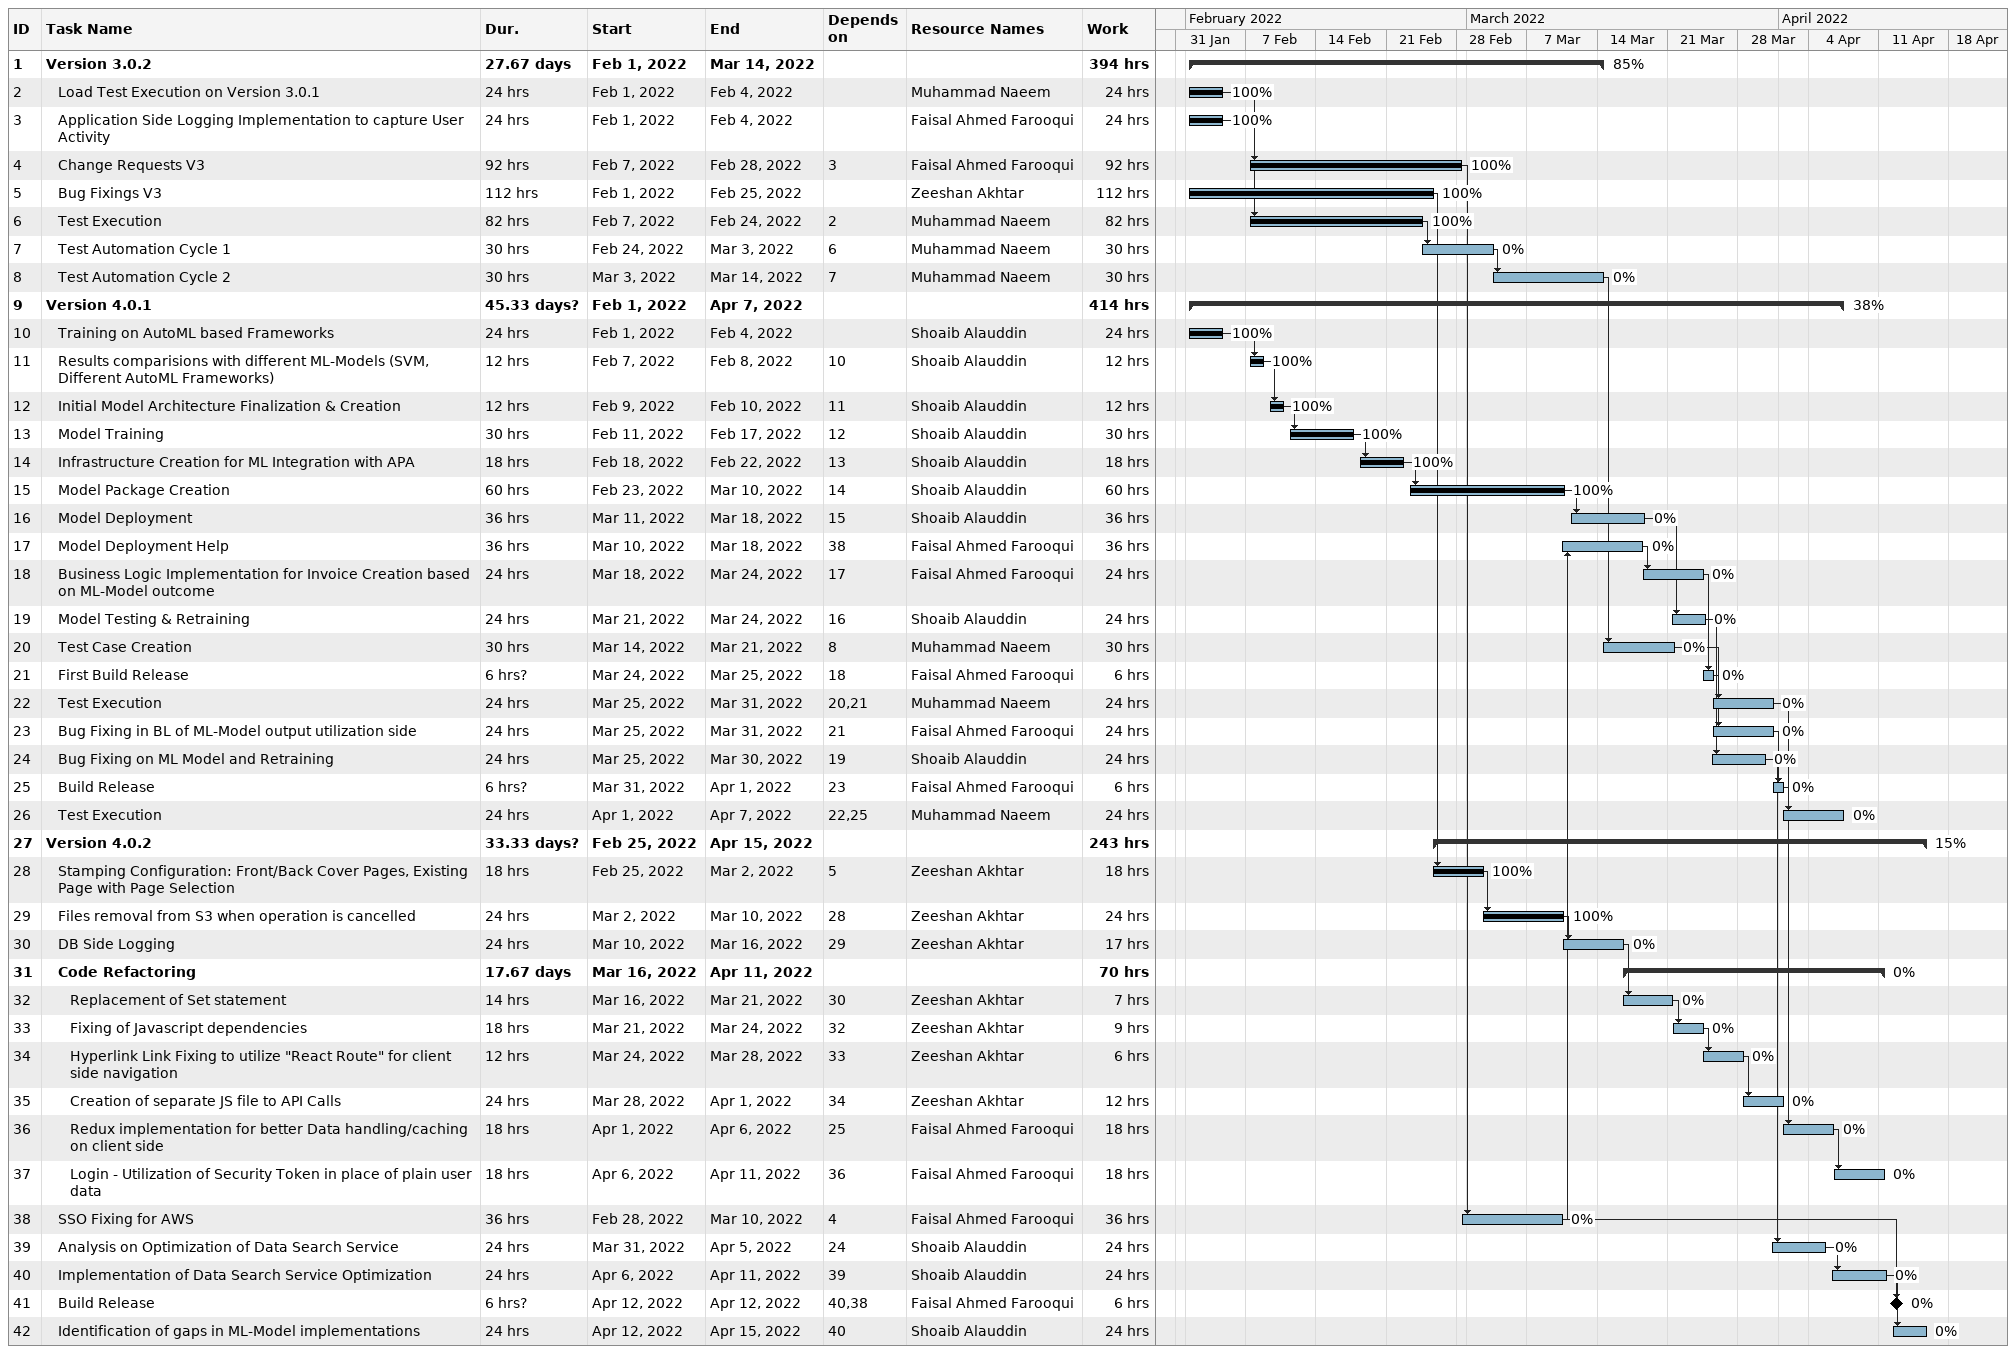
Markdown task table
| ID | Level | Task | Duration | Start | Finish | Predecessors | Resources | % complete | Work (h) |
|---|---|---|---|---|---|---|---|---|---|
| 1 | 1 | **Version 3.0.2** | 27.67d | 2022-02-01 | 2022-03-14 |  |  | 85 | 394 |
| 2 | 2 | Load Test Execution on Version 3.0.1 | 24h | 2022-02-01 | 2022-02-04 |  | Muhammad Naeem | 100 | 24 |
| 3 | 2 | Application Side Logging Implementation to capture User Activity | 24h | 2022-02-01 | 2022-02-04 |  | Faisal Ahmed Farooqui | 100 | 24 |
| 4 | 2 | Change Requests V3 | 92h | 2022-02-07 | 2022-02-28 | 3 | Faisal Ahmed Farooqui | 100 | 92 |
| 5 | 2 | Bug Fixings V3 | 112h | 2022-02-01 | 2022-02-25 |  | Zeeshan Akhtar | 100 | 112 |
| 6 | 2 | Test Execution | 82h | 2022-02-07 | 2022-02-24 | 2 | Muhammad Naeem | 100 | 82 |
| 7 | 2 | Test Automation Cycle 1 | 30h | 2022-02-24 | 2022-03-03 | 6 | Muhammad Naeem | 0 | 30 |
| 8 | 2 | Test Automation Cycle 2 | 30h | 2022-03-03 | 2022-03-14 | 7 | Muhammad Naeem | 0 | 30 |
| 9 | 1 | **Version 4.0.1** | 45.33d? | 2022-02-01 | 2022-04-07 |  |  | 38 | 414 |
| 10 | 2 | Training on AutoML based Frameworks | 24h | 2022-02-01 | 2022-02-04 |  | Shoaib Alauddin | 100 | 24 |
| 11 | 2 | Results comparisions with different ML-Models (SVM, Different AutoML Frameworks) | 12h | 2022-02-07 | 2022-02-08 | 10 | Shoaib Alauddin | 100 | 12 |
| 12 | 2 | Initial Model Architecture Finalization & Creation | 12h | 2022-02-09 | 2022-02-10 | 11 | Shoaib Alauddin | 100 | 12 |
| 13 | 2 | Model Training | 30h | 2022-02-11 | 2022-02-17 | 12 | Shoaib Alauddin | 100 | 30 |
| 14 | 2 | Infrastructure Creation for ML Integration with APA | 18h | 2022-02-18 | 2022-02-22 | 13 | Shoaib Alauddin | 100 | 18 |
| 15 | 2 | Model Package Creation | 60h | 2022-02-23 | 2022-03-10 | 14 | Shoaib Alauddin | 100 | 60 |
| 16 | 2 | Model Deployment | 36h | 2022-03-11 | 2022-03-18 | 15 | Shoaib Alauddin | 0 | 36 |
| 17 | 2 | Model Deployment Help | 36h | 2022-03-10 | 2022-03-18 | 38 | Faisal Ahmed Farooqui | 0 | 36 |
| 18 | 2 | Business Logic Implementation for Invoice Creation based on ML-Model outcome | 24h | 2022-03-18 | 2022-03-24 | 17 | Faisal Ahmed Farooqui | 0 | 24 |
| 19 | 2 | Model Testing & Retraining | 24h | 2022-03-21 | 2022-03-24 | 16 | Shoaib Alauddin | 0 | 24 |
| 20 | 2 | Test Case Creation | 30h | 2022-03-14 | 2022-03-21 | 8 | Muhammad Naeem | 0 | 30 |
| 21 | 2 | First Build Release | 6h? | 2022-03-24 | 2022-03-25 | 18 | Faisal Ahmed Farooqui | 0 | 6 |
| 22 | 2 | Test Execution | 24h | 2022-03-25 | 2022-03-31 | 20, 21 | Muhammad Naeem | 0 | 24 |
| 23 | 2 | Bug Fixing in BL of ML-Model output utilization side | 24h | 2022-03-25 | 2022-03-31 | 21 | Faisal Ahmed Farooqui | 0 | 24 |
| 24 | 2 | Bug Fixing on ML Model and Retraining | 24h | 2022-03-25 | 2022-03-30 | 19 | Shoaib Alauddin | 0 | 24 |
| 25 | 2 | Build Release | 6h? | 2022-03-31 | 2022-04-01 | 23 | Faisal Ahmed Farooqui | 0 | 6 |
| 26 | 2 | Test Execution | 24h | 2022-04-01 | 2022-04-07 | 22, 25 | Muhammad Naeem | 0 | 24 |
| 27 | 1 | **Version 4.0.2** | 33.33d? | 2022-02-25 | 2022-04-15 |  |  | 15 | 243 |
| 28 | 2 | Stamping Configuration: Front/Back Cover Pages, Existing Page with Page Selection | 18h | 2022-02-25 | 2022-03-02 | 5 | Zeeshan Akhtar | 100 | 18 |
| 29 | 2 | Files removal from S3 when operation is cancelled | 24h | 2022-03-02 | 2022-03-10 | 28 | Zeeshan Akhtar | 100 | 24 |
| 30 | 2 | DB Side Logging | 24h | 2022-03-10 | 2022-03-16 | 29 | Zeeshan Akhtar | 0 | 17 |
| 31 | 2 | **Code Refactoring** | 17.67d | 2022-03-16 | 2022-04-11 |  |  | 0 | 70 |
| 32 | 3 | Replacement of Set statement | 14h | 2022-03-16 | 2022-03-21 | 30 | Zeeshan Akhtar | 0 | 7 |
| 33 | 3 | Fixing of Javascript dependencies | 18h | 2022-03-21 | 2022-03-24 | 32 | Zeeshan Akhtar | 0 | 9 |
| 34 | 3 | Hyperlink Link Fixing to utilize "React Route" for client side navigation | 12h | 2022-03-24 | 2022-03-28 | 33 | Zeeshan Akhtar | 0 | 6 |
| 35 | 3 | Creation of separate JS file to API Calls | 24h | 2022-03-28 | 2022-04-01 | 34 | Zeeshan Akhtar | 0 | 12 |
| 36 | 3 | Redux implementation for better Data handling/caching on client side | 18h | 2022-04-01 | 2022-04-06 | 25 | Faisal Ahmed Farooqui | 0 | 18 |
| 37 | 3 | Login - Utilization of Security Token in place of plain user data | 18h | 2022-04-06 | 2022-04-11 | 36 | Faisal Ahmed Farooqui | 0 | 18 |
| 38 | 2 | SSO Fixing for AWS | 36h | 2022-02-28 | 2022-03-10 | 4 | Faisal Ahmed Farooqui | 0 | 36 |
| 39 | 2 | Analysis on Optimization of Data Search Service | 24h | 2022-03-31 | 2022-04-05 | 24 | Shoaib Alauddin | 0 | 24 |
| 40 | 2 | Implementation of Data Search Service Optimization | 24h | 2022-04-06 | 2022-04-11 | 39 | Shoaib Alauddin | 0 | 24 |
| 41 | 2 | Build Release | 6h? | 2022-04-12 | 2022-04-12 | 40, 38 | Faisal Ahmed Farooqui | 0 | 6 |
| 42 | 2 | Identification of gaps in ML-Model implementations | 24h | 2022-04-12 | 2022-04-15 | 40 | Shoaib Alauddin | 0 | 24 |
